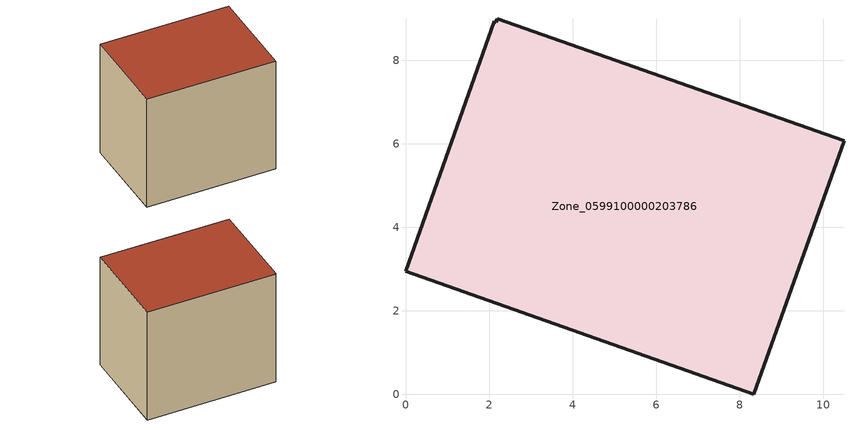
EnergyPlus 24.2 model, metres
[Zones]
Zone_0599100000203786
 floor ground (C_G): 2.2,8.99 10.5,6.07 8.34,0 0,2.95 2.12,8.93 2.17,8.9 z0.46
 wall outside (C_F): 8.34,0 10.5,6.07 2.2,8.99 2.17,8.9 2.12,8.93 0,2.95 8.34,0 z0.46:8.56
 roof outside (C_R): 10.5,6.07 2.2,8.99 2.17,8.9 2.12,8.93 0,2.95 8.34,0 z8.56
[BUILDING]
Pand.0599100000203786: North Axis=0; Terrain=City; Loads Convergence Tolerance Value=0.04; Temperature Convergence Tolerance Value=0.4; Solar Distribution=FullExterior; Maximum Number of Warmup Days=25; Minimum Number of Warmup Days=1
[Site:Location]
Rotterdam.The.Hague.AP_ZH_NLD Design_Conditions: Latitude=51.96; Longitude=4.45; Time Zone=1; Elevation=-4.5
[SITE:GROUNDTEMPERATURE:BUILDINGSURFACE]
18, 18, 18, 18, 18, 18, 18, 18, 18, 18, 18, 18
[MATERIAL] Thermal Absorptance=0.9; Solar Absorptance=0.7; Visible Absorptance=0.7
Name | Roughness | Thickness | Conductivity | Density | Specific Heat
G.TI.1965-1974 | MediumSmooth | 0.15 | 0.882353 | 540 | 1210
F.TI.1965-1974 | Rough | 0.3 | 0.697674 | 1920 | 840
R.TI.1965-1974 | MediumRough | 0.2 | 0.232558 | 1500 | 1000
[CONSTRUCTION]
C_G: G.TI.1965-1974
C_F: F.TI.1965-1974
C_R: R.TI.1965-1974
[ZONE]
Zone_0599100000203786: Type=1; Multiplier=1; Ceiling Height=Autocalculate; Volume=Autocalculate; Floor Area=autocalculate; Part of Total Floor Area=Yes
[ZONEINFILTRATION:DESIGNFLOWRATE]
Infil_Zone_0599100000203786: Zone or ZoneList or Space or SpaceList=Zone_0599100000203786; Schedule=AlwaysOn; Design Flow Rate Calculation Method=Flow/Area; Flow Rate per Floor Area=0.003; Constant Term Coefficient=1; Temperature Term Coefficient=0; Velocity Term Coefficient=0; Velocity Squared Term Coefficient=0
[HVACTEMPLATE:ZONE:IDEALLOADSAIRSYSTEM]
Zone_0599100000203786: Maximum Heating Supply Air Temperature=50; Minimum Cooling Supply Air Temperature=13; Maximum Heating Supply Air Humidity Ratio=0.0156; Minimum Cooling Supply Air Humidity Ratio=0.0077; Heating Limit=NoLimit; Cooling Limit=NoLimit; Dehumidification Control Type=ConstantSensibleHeatRatio; Cooling Sensible Heat Ratio=0.7; Dehumidification Setpoint=60; Humidification Control Type=None; Humidification Setpoint=30; Outdoor Air Method=None; Outdoor Air Flow Rate per Person=0.00944; Outdoor Air Flow Rate per Zone Floor Area=0; Outdoor Air Flow Rate per Zone=0; Demand Controlled Ventilation Type=None; Outdoor Air Economizer Type=NoEconomizer; Heat Recovery Type=None; Sensible Heat Recovery Effectiveness=0.7; Latent Heat Recovery Effectiveness=0.65
[ZONECONTROL:THERMOSTAT]
ThermostatControl_Zone_0599100000203786: Zone or ZoneList=Zone_0599100000203786; Control Type Schedule=DualSetpointControlType; Control 1=Thermostat_Zone_0599100000203786; Temperature Difference Between Cutout And Setpoint=0
[THERMOSTATSETPOINT:DUALSETPOINT]
Thermostat_Zone_0599100000203786: Heating Setpoint Temperature Schedule=HeatingSetpoint_Zone_0599100000203786; Cooling Setpoint Temperature Schedule=CoolingSetpoint_Zone_0599100000203786
[SCHEDULE:COMPACT]
HeatingSetpoint_Zone_0599100000203786: Through: 12/31, For: AllDays, Until: 24:00, 21
CoolingSetpoint_Zone_0599100000203786: Through: 12/31, For: AllDays, Until: 24:00, 24
DualSetpointControlType: Through: 12/31, For: AllDays, Until: 24:00, 4
AlwaysOn: Through: 12/31, For: AllDays, Until: 24:00, 1
